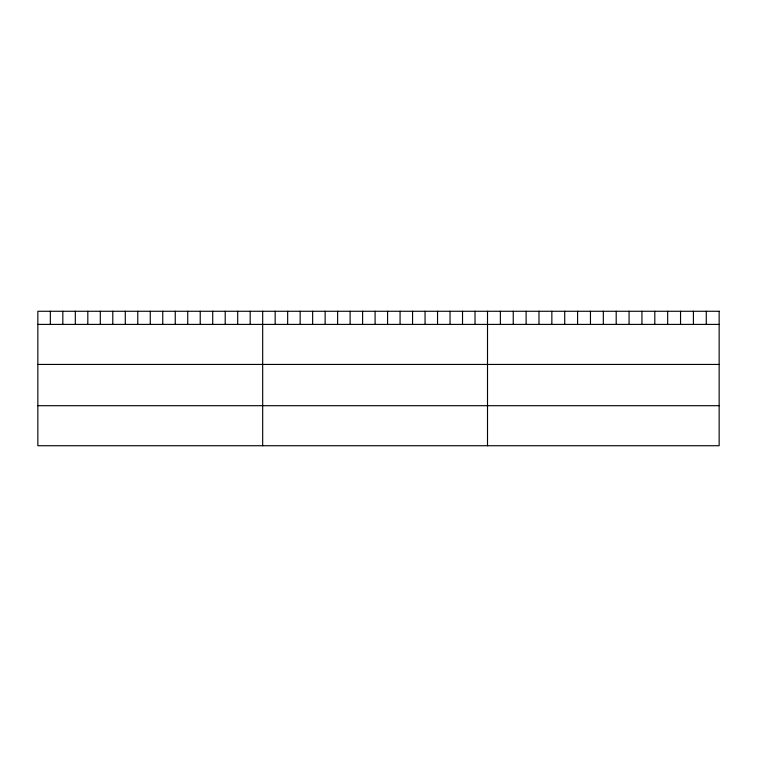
<?xml version="1.0" encoding="UTF-8"?>
<svg xmlns="http://www.w3.org/2000/svg" width="757" height="757" viewBox="0 0 757 757"><rect width="100%" height="100%" fill="white"/><g stroke="black" fill="none" stroke-linecap="round" stroke-linejoin="round"><path stroke-width="1.14" d="M37.85 324.403L719.15 324.403M37.85 364.439L719.15 364.439M37.85 405.695L719.15 405.695M706.281 311.269L706.281 324.403M693.412 311.269L693.412 324.403M680.543 311.269L680.543 324.403M667.674 311.269L667.674 324.403M654.805 311.269L654.805 324.403M641.936 311.269L641.936 324.403M629.067 311.269L629.067 324.403M616.198 311.269L616.198 324.403M603.329 311.269L603.329 324.403M590.46 311.269L590.46 324.403M577.591 311.269L577.591 324.403M564.722 311.269L564.722 324.403M551.853 311.269L551.853 324.403M538.984 311.269L538.984 324.403M526.115 311.269L526.115 324.403M513.246 311.269L513.246 324.403M500.377 311.269L500.377 324.403M487.508 311.269L487.508 445.731M475.018 311.269L475.018 324.403M462.527 311.269L462.527 324.403M450.037 311.269L450.037 324.403M437.546 311.269L437.546 324.403M425.055 311.269L425.055 324.403M412.565 311.269L412.565 324.403M400.075 311.269L400.075 324.403M387.584 311.269L387.584 324.403M375.094 311.269L375.094 324.403M362.603 311.269L362.603 324.403M350.113 311.269L350.113 324.403M337.622 311.269L337.622 324.403M325.132 311.269L325.132 324.403M312.641 311.269L312.641 324.403M300.151 311.269L300.151 324.403M287.66 311.269L287.66 324.403M275.17 311.269L275.17 324.403M262.679 311.269L262.679 445.731M250.188 311.269L250.188 324.403M237.698 311.269L237.698 324.403M225.208 311.269L225.208 324.403M212.717 311.269L212.717 324.403M200.227 311.269L200.227 324.403M187.736 311.269L187.736 324.403M175.245 311.269L175.245 324.403M162.755 311.269L162.755 324.403M150.265 311.269L150.265 324.403M137.774 311.269L137.774 324.403M125.284 311.269L125.284 324.403M112.793 311.269L112.793 324.403M100.303 311.269L100.303 324.403M87.812 311.269L87.812 324.403M75.322 311.269L75.322 324.403M62.831 311.269L62.831 324.403M50.341 311.269L50.341 324.403M719.15 311.269L37.85 311.269L37.85 445.731L719.15 445.731L719.15 311.269"/></g></svg>
